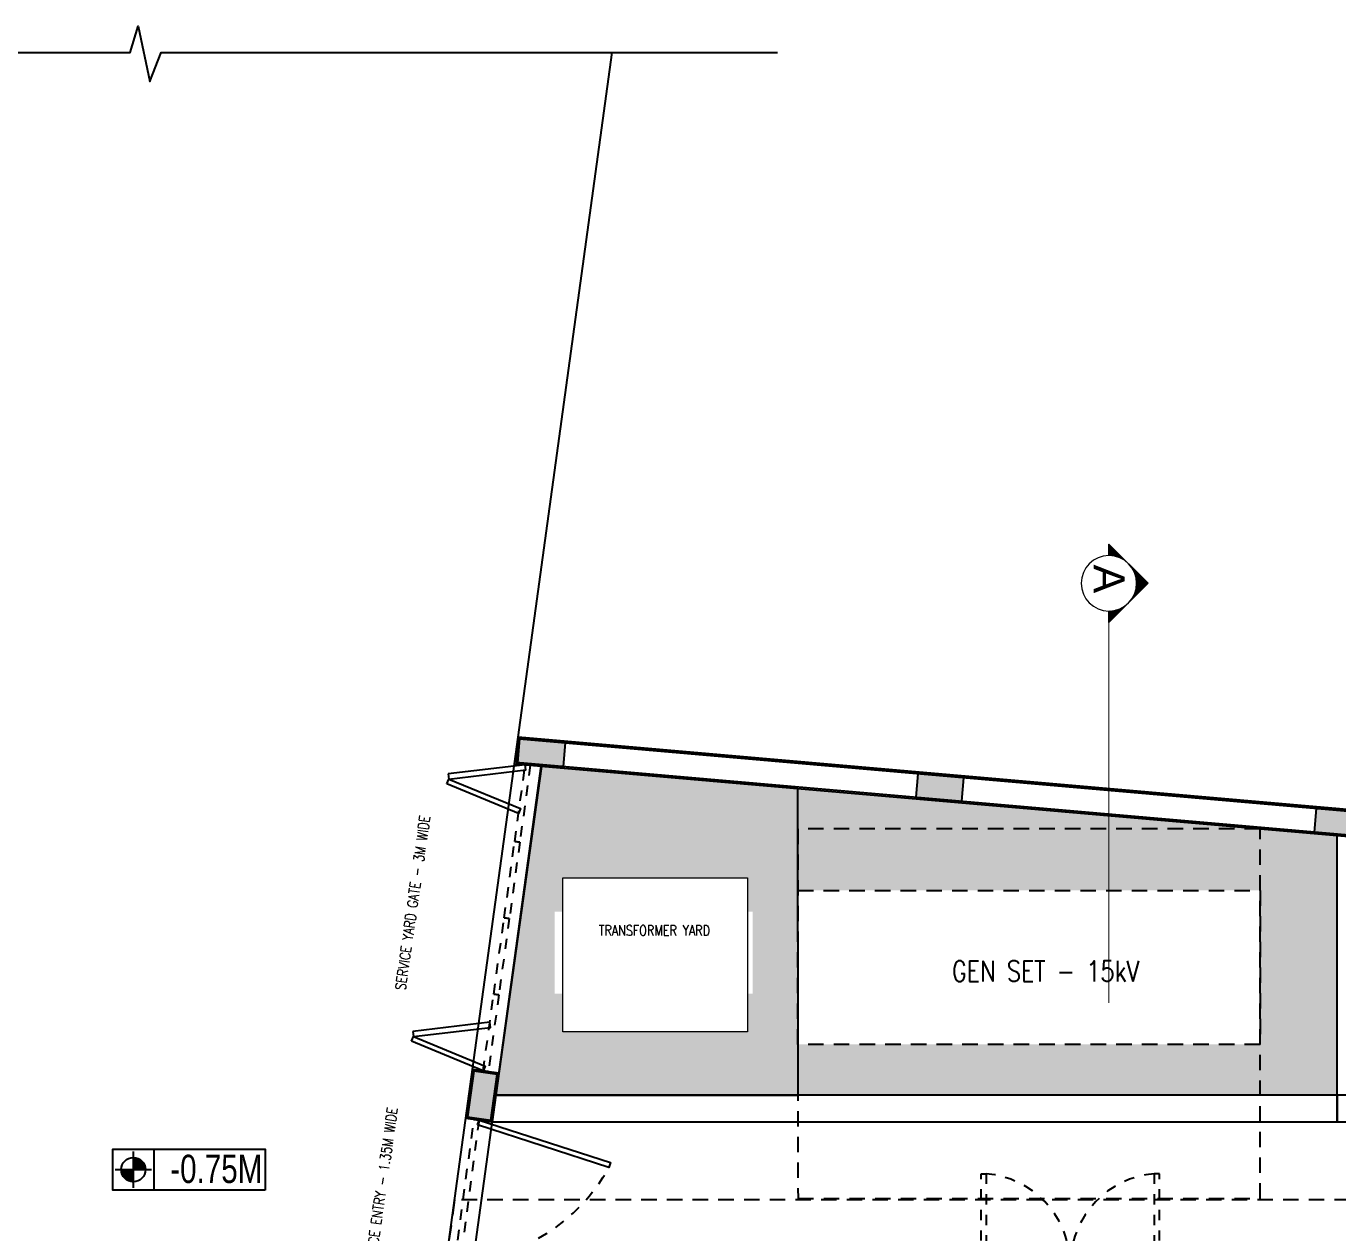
# Model space of a CAD drawing. Header units: metres. Extents: x 42 to 199, y -121 to 268.
# Drawn here: x 73.94 to 86.71, y -52.18 to -40.43 of the extents above; entities that cross this region are included whole.
import ezdxf
from ezdxf.enums import TextEntityAlignment as Align

# ---------------------------------------------------------------- set-up
doc = ezdxf.new("R2010")
doc.units = ezdxf.units.M
doc.header["$LTSCALE"] = 0.3
doc.linetypes.add('DASHDOT2', pattern=[0.5, 0.25, -0.125, 0, -0.125])
doc.linetypes.add('HIDDEN', pattern=[0.375, 0.25, -0.125])
doc.layers.get('0').update_dxf_attribs({"color": 8})
for name, color, linetype, lineweight in [('A-AnnO-section lines', 8, 'Continuous', 18), ('A-Furniture', 8, 'Continuous', 0), ('A-Hatch', 8, 'Continuous', 9), ('DA HOUSE ARCH LAYOUT', 8, 'Continuous', 9)]:
    doc.layers.add(name, color=color, linetype=linetype, lineweight=lineweight)
for name, color, linetype in [('A-Anno-Symb 1', 8, 'Continuous'), ('A-Cols', 8, 'Continuous'), ('A-DWV', 8, 'Continuous'), ('A-ELEVATION 3', 8, 'Continuous'), ('A-Hidden-Above', 8, 'HIDDEN'), ('A-Site Boundary', 8, 'Continuous'), ('A-TEXT ARCHITECURAL', 8, 'Continuous'), ('A-Wall-Full', 8, 'Continuous'), ('A-Wall-Plst', 8, 'Continuous')]:
    doc.layers.add(name, color=color, linetype=linetype)
doc.styles.add('ROMANS', font='romans.shx', dxfattribs={"width": 0.8, "height": 0.5})
doc.styles.get("Standard").update_dxf_attribs({"font": 'arial.ttf'})

# ---------------------------------------------------------------- blocks, each defined once
blk = doc.blocks.new('zw$195B-flat-1-flat-1-flat-1-flat-1-flat-1-flat-1')
at = {"layer": 'A-Site Boundary', "color": 8}
blk.add_line((-7.002, -34.772), (-13.673, -33.856), dxfattribs=at)
at = {"layer": 'A-Site Boundary', "color": 8, "ltscale": 0.6}
for points in [[(-7.002, -34.772), (-6.626, -30.464), (-5.95, -22.712), (-5.301, -15.269), (-4.581, -7.024), (-3.978, -0.109), (-3.482, 5.576)], [(30.979, 5.152), (30.286, -1.812), (29.628, -8.431), (29.111, -13.637), (28.973, -15.019), (28.765, -17.114), (28.549, -19.286), (28.415, -20.631), (28.293, -21.863), (28.003, -24.783), (27.692, -27.905), (27.517, -29.668), (27.204, -32.815), (26.878, -36.094), (26.552, -39.38), (-7.002, -34.772)], [(30.72, 5.178), (30.027, -1.786), (29.369, -8.406), (28.852, -13.611), (28.715, -14.993), (28.506, -17.088), (28.29, -19.26), (28.157, -20.605), (28.034, -21.838), (27.744, -24.757), (27.434, -27.88), (27.258, -29.642), (26.945, -32.789), (26.619, -36.069), (26.32, -39.086), (-6.722, -34.548), (-6.367, -30.486), (-5.691, -22.735), (-5.041, -15.292), (-4.322, -7.046), (-3.719, -0.131), (-3.223, 5.554)]]:
    blk.add_lwpolyline(points, dxfattribs=at)
at = {"layer": 'A-Site Boundary', "color": 8}
blk.add_lwpolyline([(-13.673, -43.924), (-13.673, -38.551), (-13.927, -38.471), (-13.388, -38.36), (-13.673, -38.248), (-13.673, -32.247)], dxfattribs=at)
blk = doc.blocks.new('Lvl')
h = blk.add_hatch()
h.set_pattern_fill('ANSI31', color=256, scale=0.1, style=0)
h.set_pattern_definition([(45, (380.198235, 215.844595), (-0.00883883476, 0.00883883476), [])])
h.paths.add_polyline_path([(0, 0.1), (0, 0), (0.1, 0, 0.414214)])
h.paths.add_polyline_path([(0, 0), (-0.1, 0, 0.414214), (0, -0.1)])
for p, q in [((0, 0.15), (0, -0.15)), ((-0.15, 0), (0.15, 0))]:
    blk.add_line(p, q)
blk.add_circle((0, 0), 0.1)
blk = doc.blocks.new('Level legend')
at = {"color": 8}
blk.add_line((0.513, 0.414), (0.513, 0.029), dxfattribs=at)
blk.add_lwpolyline([(1.553, 0.029), (0.128, 0.029), (0.128, 0.414), (1.553, 0.414)], close=True, dxfattribs=at)
at = {"color": 1, "xscale": 1.141501531389003, "yscale": 1.141501531389003, "zscale": 1.141501531389003}
blk.add_blockref('Lvl', (0.32, 0.222), dxfattribs=at)
blk.add_attdef('+48.00', text='', height=0.267).set_placement((1.07, 0.235), align=Align.MIDDLE_CENTER)
blk = doc.blocks.new('GEN SET')
at = {"layer": 'A-Hidden-Above', "ltscale": 2}
blk.add_lwpolyline([(87.238, -50.821), (91.738, -50.821), (91.738, -52.321), (87.238, -52.321)], close=True, dxfattribs=at)
at = {"layer": 'A-TEXT ARCHITECURAL', "insert": (90.561, -51.507), "char_height": 0.2, "width": 2.3509, "attachment_point": 3, "style": 'ROMANS', "bg_fill": 2}
blk.add_mtext('GEN SET - 15kV', dxfattribs=at)
at = {"layer": 'A-Hidden-Above', "ltscale": 2}
blk.add_lwpolyline([(87.238, -53.821), (91.738, -53.821), (91.738, -50.221), (87.238, -50.221)], close=True, dxfattribs=at)
blk = doc.blocks.new('zw$CD40')
h = blk.add_hatch()
h.set_pattern_fill('ANSI31', color=8, scale=0.00077108, style=0)
h.set_pattern_definition([(45, (2.80108964, 1.68303136), (-6.81544715e-05, 6.81544715e-05), [])])
h.paths.add_polyline_path([(0.04394, 0.00652), (0.04204, 0.00461, -0.414214), (0.04585, 0.00461)])
h.paths.add_polyline_path([(0.04204, 0.00461), (0.04013, 0.0027), (0.04125, 0.0027, -0.198912)])
h.paths.add_polyline_path([(0.04585, 0.00461, -0.198912), (0.04664, 0.0027), (0.04776, 0.0027)])
at = {"color": 8}
for p, q in [((0.04013, 0.0027), (0.04394, 0.00652)), ((0.04776, 0.0027), (0.04394, 0.00652)), ((0.04013, 0.0027), (0.04125, 0.0027)), ((0.04664, 0.0027), (0.04776, 0.0027))]:
    blk.add_line(p, q, dxfattribs=at)
at = {"color": 8, "linetype": 'DASHDOT2', "ltscale": 0.3, "const_width": 0.0000907}
blk.add_lwpolyline([(0.04013, 0.0027), (0.00307, 0.0027)], dxfattribs=at)
at = {"color": 8}
blk.add_circle((0.04394, 0.0027), 0.0027, dxfattribs=at)
blk.add_attdef("A'", text='', height=0.003, dxfattribs=at).set_placement((0.04437, 0.00272), align=Align.MIDDLE)
blk = doc.blocks.new('SECTION LINES')
at = {"layer": 'A-AnnO-section lines', "color": 8}
ref = blk.add_blockref('zw$CD40', (84.21, -50.245), dxfattribs=dict(at, xscale=-100, yscale=100, zscale=100, rotation=269.9999999999999))
ref.add_attrib("A'", 'A', dxfattribs={"layer": '0', "height": 0.3, "rotation": 270}).set_placement((84.482, -45.808), align=Align.MIDDLE)
blk = doc.blocks.new('zw$B4E6')
at = {"layer": 'A-Cols', "ltscale": 0.25}
h = blk.add_hatch(color=256, dxfattribs=at)
h.dxf.hatch_style = 1
h.paths.add_polyline_path([(0, 0.23), (0, 0), (0.45, 0), (0.45, 0.23)])
blk.add_lwpolyline([(0, 0.23), (0, 0), (0.45, 0), (0.45, 0.23)], close=True, dxfattribs=at)
blk = doc.blocks.new('DA HOUSE ARCH LAYOUT')
at = {"layer": 'A-Hatch', "transparency": 33554534}
h = blk.add_hatch(dxfattribs=at)
h.set_pattern_fill('GRAVL1', color=8, scale=0.01, angle=315)
h.set_pattern_definition([(183.0128, (-296.837256, 65.907856), (-3.0532870046, -0.1796056809), [0.03417214, -3.38304835]), (139.9697, (-296.871381, 65.90606), (2.33486521903, -1.9756580968), [0.05864047, -5.80540495]), (87.5104, (-296.916282, 65.943777), (-0.1796083473, -3.7717074617), [0.04134815, -4.09347213]), (222.2737, (-297.03123, 65.968922), (3.7717069086, 3.4124980942), [0.05340045, -5.28664373]), (247.8337, (-297.070743, 65.933001), (1.2572334334, 3.05328821577), [0.05236337, -5.18398074]), (312.2737, (-297.090499, 65.884507), (-3.4124980942, 3.7717069086), [0.05340045, -5.28664373]), (352.6942, (-297.054578, 65.844994), (-4.13091741172, 0.53881840986), [0.07061937, -6.99131165]), (27.2553, (-296.984532, 65.836014), (5.20854980637, 2.6940742264), [0.06667195, -6.60052553]), (76.4296, (-296.925263, 65.866547), (0.89802324174, 3.7717081583), [0.0535813, -5.30455454]), (130.2364, (-296.91269, 65.918632), (1.796052915, -2.1552601182), [0.06117133, -2.9973938]), (177.3974, (-296.952203, 65.96533), (-4.13091771387, 0.17960786482), [0.0791078, -7.83167725]), (93.8141, (-296.855217, 65.789317), (-0.1796061342, 2.3348666382), [0.02700045, -2.67305638]), (126.4692, (-296.857013, 65.816257), (1.9756546179, -2.69407794895), [0.0513682, -5.0854638]), (180, (-296.88755, 65.85757), (-0.17960518, -0.17960518), [0.03592093, -0.32328917]), (158.1986, (-296.878565, 65.89169), (1.2572360466, -0.538815081), [0.01934413, -1.9150622]), (246.8014, (-296.896526, 65.898876), (0.35921031, 0.718420523), [0.02735656, -1.34047535]), (345.9638, (-296.9073, 65.87373), (0.898025703, -0.179604321), [0.04443197, -1.43662984]), (116.5651, (-296.8642, 65.862955), (0.179605487, -0.538815159), [0.03212871, -0.7710899]), (331.3895, (-297.000697, 66.003047), (2.334865677, -1.25723756115), [0.0450088, -4.45588263]), (25.3462, (-296.961184, 65.981494), (-2.6940763663, -1.2572370941), [0.0377599, -3.73822163]), (248.1986, (-296.828276, 65.898876), (0.538815081, 1.2572360466), [0.038688, -1.89571833]), (298.6105, (-296.842644, 65.862955), (-1.25723756115, 2.334865677), [0.0450088, -4.45588263]), (294.444, (-297.112052, 65.891692), (-0.5388164176, 1.2572354692), [0.04340352, -2.1267735]), (249.7751, (-297.094091, 65.852178), (1.077632752, 2.8736811705), [0.03636721, -3.60035932]), (21.8014, (-297.006085, 65.717475), (1.2572360466, 0.538815081), [0.038688, -1.89571833]), (332.354, (-296.970164, 65.731843), (-3.0532864564, 1.61644745186), [0.04257827, -4.2152377]), (24.444, (-297.09409, 65.80548), (-1.2572354692, -0.5388164176), [0.02170176, -2.14847526]), (56.3099, (-297.01686, 65.72825), (0.538815928, 0.898025322), [0.01295146, -1.28219937]), (120.9638, (-297.00968, 65.73903), (0.359210692, -0.718420239), [0.05236337, -0.9949053]), (141.009, (-297.036618, 65.783929), (1.9756561793, -1.61644617964), [0.0485267, -4.80413644]), (258.6901, (-296.92347, 65.85757), (0.179604803, 0.538815528), [0.03663239, -0.87917757]), (308.1572, (-296.930651, 65.821646), (2.6940752859, -3.4124986485), [0.06395568, -6.331601]), (15.9454, (-296.891138, 65.771356), (-1.9756564206, -0.5388154314), [0.02615082, -2.5889392]), (45, (-296.866, 65.77854), (1e-16, 0.35921024), [0.01524, -0.23876]), (75.2564, (-297.034822, 65.792909), (-0.5388167267, -1.9756558694), [0.0352867, -3.49339408]), (3.0128, (-297.025841, 65.827034), (3.0532870046, 0.1796056809), [0.06834429, -3.3488762]), (315, (-296.9576, 65.83063), (0.35921024, -1e-16), [0.06604, -0.18796]), (280.3048, (-296.910894, 65.783929), (-0.5388127898, 3.0532875964), [0.04016096, -3.9759316]), (209.0546, (-296.90371, 65.744415), (-0.898025615, -0.53881541), [0.0369829, -1.81216503]), (162.646, (-296.936039, 65.726455), (-5.2085491825, 1.6164439634), [0.0602145, -5.9612464]), (130.4261, (-296.993513, 65.744415), (-2.15526250307, 2.51447088044), [0.06370295, -6.3065848])])
h.paths.add_polyline_path([(-18.6359, 9.7912), (-18.2944, 12.278), (-18.1957, 12.9966), (-15.6957, 12.7785), (-15.6938, 9.7912)])
h.paths.add_polyline_path([(-17.9844, 11.9079), (-17.9844, 10.4079), (-16.1844, 10.4079), (-16.1844, 11.9079)], flags=16)
h.paths.add_polyline_path([(-18.0644, 11.5801), (-18.0644, 10.7801), (-16.1369, 10.7801), (-16.1369, 11.5801)], flags=16)
h.paths.add_polyline_path([(-15.6938, 9.7912), (-11.1938, 9.7962), (-11.1939, 10.2857), (-15.6939, 10.2855), (-15.6941, 10.2855)])
h.paths.add_polyline_path([(-11.1938, 9.7962), (-10.4447, 9.7912), (-10.4447, 12.3204), (-11.194, 12.3857), (-11.1939, 10.2857)])
h.paths.add_polyline_path([(-15.694, 11.7855), (-12.6667, 11.7857), (-12.6667, 12.3857), (-15.694, 12.3855)])
h.paths.add_polyline_path([(-15.6957, 12.7785), (-14.1338, 12.6423), (-12.6667, 12.5142), (-12.6667, 12.3857), (-15.694, 12.3855), (-15.6954, 12.3855), (-15.6957, 12.7785)])
h.paths.add_polyline_path([(-12.6667, 12.3857), (-12.6667, 11.7857), (-11.194, 11.7857), (-11.194, 12.3857)])
h.paths.add_polyline_path([(-12.6667, 12.3857), (-11.194, 12.3857), (-12.6667, 12.5142)])
at = {"layer": 'A-DWV', "color": 8, "linetype": 'Continuous'}
for points in [[(-19.1009, 12.9207), (-19.095, 12.871), (-18.3446, 12.9605), (-18.3505, 13.0101), (-19.1009, 12.9207)], [(-19.1141, 12.8248), (-19.095, 12.871), (-18.3965, 12.5826), (-18.4156, 12.5364), (-19.1141, 12.8248)], [(-19.4452, 10.4122), (-19.4393, 10.3625), (-18.6889, 10.452), (-18.6948, 10.5016), (-19.4452, 10.4122)], [(-19.4584, 10.3163), (-19.4393, 10.3625), (-18.7408, 10.0741), (-18.7599, 10.0279), (-19.4584, 10.3163)]]:
    blk.add_lwpolyline(points, dxfattribs=at)
blk.add_lwpolyline([(-18.8158, 9.5014), (-18.8004, 9.5489), (-17.5194, 9.1348), (-17.5348, 9.0872)], close=True, dxfattribs=at)
at = {"layer": 'A-ELEVATION 3', "color": 8}
blk.add_line((-10.4447, 9.7912), (-10.4447, 12.3203), dxfattribs=at)
at = {"layer": 'A-Hidden-Above', "color": 8}
for points in [[(-18.3505, 13.0101), (-18.3008, 13.0058), (-18.4034, 12.2558), (-18.453, 12.2626), (-18.3505, 13.0101)], [(-18.453, 12.2626), (-18.4034, 12.2558), (-18.5055, 11.5128), (-18.555, 11.5196), (-18.453, 12.2626)], [(-18.555, 11.5196), (-18.5055, 11.5128), (-18.6075, 10.7698), (-18.657, 10.7766), (-18.555, 11.5196)], [(-18.657, 10.7766), (-18.6075, 10.7698), (-18.7103, 10.0211), (-18.7599, 10.0279), (-18.657, 10.7766)]]:
    blk.add_lwpolyline(points, dxfattribs=at)
blk.add_lwpolyline([(-18.85, 9.5556), (-18.8004, 9.5489), (-18.9841, 8.175), (-19.0337, 8.1816)], close=True, dxfattribs=at)
blk.add_arc((-19.0891, 9.9492), 1.7773, 273.38708, 330.98806, dxfattribs=at)
at = {"layer": 'A-Wall-Full', "color": 8}
blk.add_lwpolyline([(-18.8511, 10.0253), (-18.9123, 9.5794), (-18.6844, 9.5481), (-18.6232, 9.994), (-18.8511, 10.0253)], dxfattribs=at)
at = {"layer": 'A-Wall-Plst', "color": 8}
blk.add_lwpolyline([(-18.8639, 10.0422), (-18.9292, 9.5666), (-18.6716, 9.5312), (-18.6063, 10.0068)], close=True, dxfattribs=at)
at = {"layer": 'A-Anno-Symb 1', "color": 8}
ref = blk.add_blockref('Level legend', (-22.5001, 8.8356), dxfattribs=dict(at, xscale=1.040212785638243, yscale=1.040212785638243, zscale=1.040212785638243))
ref.add_attrib('+90', '-0.75M', dxfattribs={"layer": '0', "height": 0.275, "rotation": 360, "width": 0.75}).set_placement((-21.3589, 9.0741), align=Align.MIDDLE_CENTER)
at = {"layer": 'A-Cols', "color": 8, "ltscale": 0.25}
for p, rotation in [((-17.9584, 13.2219), 175.0132176979022), ((-14.0786, 12.8834), 175.0132176979022), ((-10.1989, 12.5448), 175.0132176979022), ((-18.8511, 10.0253), 262.1800363389015)]:
    blk.add_blockref('zw$B4E6', p, dxfattribs=dict(at, rotation=rotation))
at = {"layer": 'A-Site Boundary', "color": 8, "rotation": 270}
blk.add_blockref('zw$195B-flat-1-flat-1-flat-1-flat-1-flat-1-flat-1', (16.3523, 6.275), dxfattribs=at)
at = {"layer": 'A-ELEVATION 3', "color": 8, "rotation": 0.003479015753442962}
blk.add_blockref('GEN SET', (-102.9352, 62.6013), dxfattribs=at)
at = {"color": 8, "ltscale": 0.25}
blk.add_wipeout([(-17.9844, 11.9079), (-16.1844, 11.9079), (-16.1844, 10.4079), (-17.9844, 10.4079)], dxfattribs=at).dxf.layer = 'A-Wall-Full'
at = {"layer": 'A-ELEVATION 3', "color": 8}
blk.add_lwpolyline([(-15.6957, 12.7785), (-18.1915, 12.9912), (-18.6359, 9.7912), (-15.6938, 9.7912), (-15.6957, 12.7785)], dxfattribs=at)
blk.add_lwpolyline([(-10.4447, 9.7912), (-18.6359, 9.7912), (-18.6716, 9.5312), (-10.4447, 9.5312)], close=True, dxfattribs=at)
at = {"layer": 'A-Furniture', "color": 8}
blk.add_lwpolyline([(-17.9844, 11.9079), (-16.1844, 11.9079), (-16.1844, 10.4079), (-17.9844, 10.4079)], close=True, dxfattribs=at)
at = {"layer": 'A-Hidden-Above', "color": 8}
for points in [[(-13.9106, 8.175), (-13.9106, 9.0272), (-13.8606, 9.0272), (-13.8606, 8.175)], [(-12.1748, 8.175), (-12.1748, 9.0272), (-12.2248, 9.0272), (-12.2248, 8.175)]]:
    blk.add_lwpolyline(points, close=True, dxfattribs=at)
at = {"layer": 'A-Hidden-Above', "color": 8, "ltscale": 2}
blk.add_lwpolyline([(-9.5698, 6.3712), (-9.5698, 8.7712), (-19.0384, 8.7712), (-19.1208, 8.1712)], dxfattribs=at)
at = {"layer": 'A-Hidden-Above', "color": 8}
for centre, start, end in [((-13.9375, 8.1348), 2.57429, 85.07751), ((-12.1479, 8.1348), 94.92249, 177.42571)]:
    blk.add_arc(centre, 0.8957, start, end, dxfattribs=at)
at = {"layer": 'A-Wall-Full', "color": 8}
blk.add_lwpolyline([(-18.438, 13.0328), (-18.4067, 13.261), (36.5875, 8.4624), (31.9647, -25.7283), (-23.0108, -20.2632), (-22.8333, -18.9707), (-22.6055, -19.002), (-22.7505, -20.058), (31.7666, -25.4775), (36.3273, 8.2543)], close=True, dxfattribs=at)
at = {"layer": 'A-Wall-Plst', "color": 8}
blk.add_lwpolyline([(-9.4697, 12.2352), (-9.4697, 9.7912), (-10.4447, 9.7912), (-10.4447, 9.5312), (-9.2097, 9.5312), (-9.2097, 12.2125), (36.3103, 8.2407), (31.7536, -25.4611), (-18.6707, -20.4485), (-18.654, -20.3271), (-18.8323, -20.3026), (-18.8499, -20.4306), (-20.3137, -20.2851), (-20.3063, -20.2312), (-20.5639, -20.1958), (-20.5726, -20.2594), (-22.7335, -20.0446), (-22.5885, -18.9891), (-22.8461, -18.9538), (-23.0278, -20.2766), (31.9777, -25.7447), (36.6045, 8.476), (-18.4196, 13.2772), (-18.455, 13.0192)], close=True, dxfattribs=at)
at = {"layer": 'A-AnnO-section lines', "color": 8, "ltscale": 0.25}
blk.add_blockref('SECTION LINES', (-97.1462, 60.628), dxfattribs=at)
at = {"layer": 'A-TEXT ARCHITECURAL', "color": 8, "insert": (-17.6706, 11.4468), "char_height": 0.1, "width": 1.155863, "attachment_point": 1, "style": 'ROMANS'}
blk.add_mtext('\\pxqc;TRANSFORMER YARD', dxfattribs=at)
at = {"layer": 'A-TEXT ARCHITECURAL', "color": 8, "char_height": 0.1, "width": 2.39296, "attachment_point": 1, "rotation": 81.88826, "style": 'ROMANS', "bg_fill": 2}
for s, insert in [('\\pxqc;SERVICE YARD GATE - 3M WIDE', (-19.6643, 10.4887)), ('\\pxqc;SERVICE ENTRY - 1.35M WIDE', (-19.9755, 7.6832))]:
    blk.add_mtext(s, dxfattribs=dict(at, insert=insert))

msp = doc.modelspace()

# ---------------------------------------------------------------- block references
at = {"layer": 'DA HOUSE ARCH LAYOUT'}
msp.add_blockref('DA HOUSE ARCH LAYOUT', (97.1462, -60.628), dxfattribs=at)

doc.saveas('drawing.dxf')
